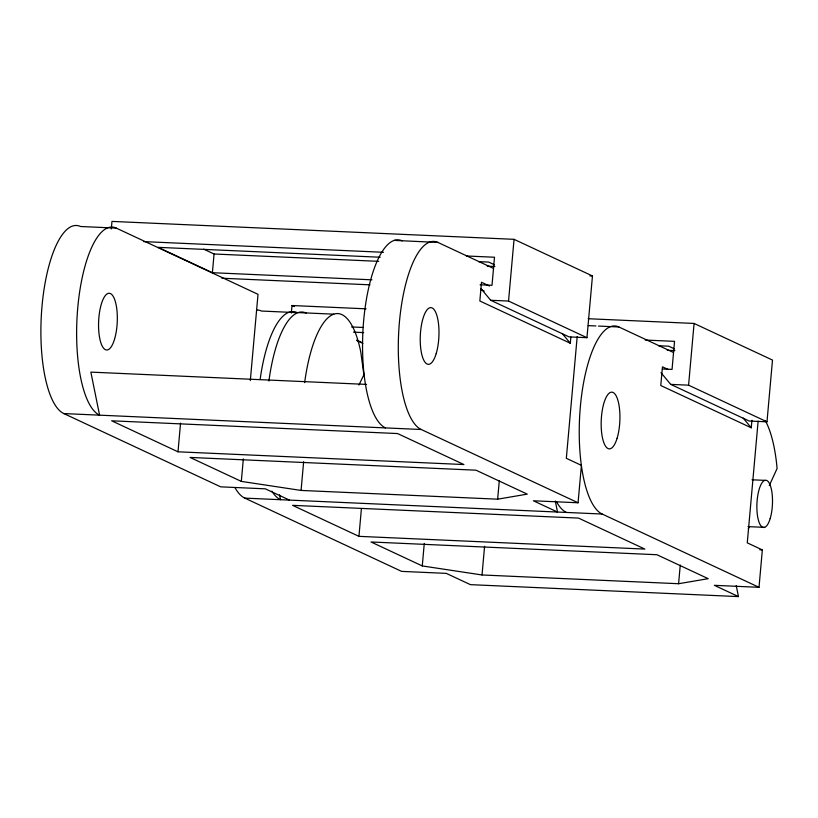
<?xml version="1.0" encoding="UTF-8"?>
<svg xmlns="http://www.w3.org/2000/svg" width="818" height="818" viewBox="0 0 818 818"><rect width="100%" height="100%" fill="white"/><g stroke="black" fill="none" stroke-linecap="round" stroke-linejoin="round"><path stroke-width="1.23" d="M111.299 228.968L111.974 221.402L514.052 239.326L592.467 275.963L586.956 337.691L569.083 336.893L490.677 300.267L480.953 288.56M177.997 451.802L111.647 420.8L397.568 433.55L463.918 464.542L177.997 451.802L180.553 423.121M371.945 279.817L212.394 272.701L214.06 253.999L203.662 249.142M241.32 481.393L190.052 457.436L475.984 470.186L527.252 494.133L497.651 499.184L301.075 490.432L241.32 481.393L243.324 458.939M250.318 380.564L258.018 294.327L116.279 228.099L80.542 226.504A94.673 31.033 -87.4 0 0 42.035 305.952A94.673 31.033 -87.4 0 0 63.845 413.571L220.666 486.843L265.339 488.837L289.46 500.105M291.331 313.079L292.006 305.523L366.045 308.826M301.075 490.432L303.642 461.741M358.938 536.342L292.588 505.34L578.52 518.091L644.86 549.082L358.938 536.342L361.382 508.908M422.272 565.933L371.004 541.976L656.926 554.727L708.194 578.674L678.592 583.725L482.027 574.972L422.272 565.933L424.266 543.479M482.027 574.972L484.583 546.281M586.956 337.691L508.54 301.055L514.052 239.326M497.651 499.184L499.317 480.483M489.522 286.024L481.505 282.282L479.839 300.983L570.31 343.253L570.872 337.026M577.191 336.566L566.332 458.315L581.404 465.36L578.07 502.773L533.387 500.78L557.518 512.058L555.279 500.984M694.083 323.447L772.499 360.073L766.987 421.812L688.582 385.176L694.083 323.447L588.142 318.723M678.592 583.725L680.269 565.023M668.183 369.501L662.457 366.822L660.78 385.523L751.261 427.794L751.926 420.319M758.133 421.106L747.274 542.855L762.345 549.9L759.012 587.314L714.339 585.32L738.46 596.598L736.22 585.524M358.928 385.022L363.887 374.787L360.779 351.996A94.673 31.033 -87.4 0 0 331.658 315.124A94.673 31.033 -87.4 0 0 304.654 382.619M748.317 528.827L749.421 526.557M769.268 485.595L777.1 468.499A94.673 31.033 -87.4 0 0 765.515 420.984M394.112 240.39L437.947 242.435L493.254 268.284M143.487 241.596L383.458 252.292M466.434 255.983L494.512 257.241L492.007 285.298L480.094 284.766M380.206 257.241L158.109 247.343L212.394 272.701M478.499 261.627L488.704 262.077L494.481 264.776M214.06 253.999L378.724 261.341M487.221 266.177L494.88 266.515M589.911 275.85L592.467 275.963M221.903 278.222L369.971 284.828M490.677 300.267L508.54 301.055M298.069 312.578L333.805 314.173M588.254 325.615L595.913 325.953M598.469 326.065L618.889 326.975L673.05 352.282M351.607 326.955L363.09 327.466M645.187 340.043L674.543 341.351L672.048 369.409L662.508 368.99M353.458 332.139L363.673 332.599M658.531 345.738L668.735 346.188L674.513 348.887M667.253 350.288L674.911 350.625M660.985 372.681L670.709 384.378L688.582 385.176M366.576 384.409L90.859 372.118L99.581 415.166A94.673 31.033 -87.4 0 1 77.771 307.548A94.673 31.033 -87.4 0 1 116.279 228.099M766.987 421.812L749.114 421.014L670.709 384.378M63.845 413.571L421.25 429.501L578.07 502.773M751.977 479.788L764.748 480.36M234.981 487.661A94.673 31.033 -87.4 0 0 244.786 498.111L602.191 514.041L759.012 587.314M748.02 526.618L764.615 527.354M759.799 549.788L762.345 549.9M738.46 596.598L470.411 584.645L446.28 573.377L401.607 571.383L244.786 498.111M480.82 289.511L484.256 291.116M292.006 305.523L294.316 306.597M356.617 340.094L362.394 342.793M357.149 340.636L362.906 343.335M743.153 418.049L751.261 427.794M562.211 333.509L570.31 343.253M279.531 494.788L280.523 499.706A94.673 31.033 -87.4 0 1 271.852 491.158M602.191 514.041A94.673 31.033 -87.4 0 1 580.381 406.423A94.673 31.033 -87.4 0 1 618.889 326.975M566.455 512.457A94.673 31.033 -87.4 0 1 556.649 502.007M260.155 379.368A94.673 31.033 -87.4 0 1 297.22 312.64L261.484 311.044A94.673 31.033 -87.4 0 0 256.893 309.991M385.503 427.916A94.673 31.033 -87.4 0 1 363.693 320.288A94.673 31.033 -87.4 0 1 402.2 240.85M421.25 429.501A94.673 31.033 -87.4 0 1 399.44 321.883A94.673 31.033 -87.4 0 1 437.947 242.435M268.918 381.024A94.673 31.033 -87.4 0 1 306.157 313.038M617.12 438.203A28.405 9.315 -87.4 0 0 613.04 392.456A28.405 9.315 -87.4 0 0 601.455 430.881A28.405 9.315 -87.4 0 0 617.12 438.203M770.167 518.602A23.671 7.761 -87.4 0 0 766.763 480.473A23.671 7.761 -87.4 0 0 757.11 512.497A23.671 7.761 -87.4 0 0 770.167 518.602M436.178 353.662A28.405 9.315 -87.4 0 0 432.098 307.916A28.405 9.315 -87.4 0 0 420.513 346.341A28.405 9.315 -87.4 0 0 436.178 353.662M114.51 339.327A28.405 9.315 -87.4 0 0 110.44 293.57A28.405 9.315 -87.4 0 0 98.845 332.006A28.405 9.315 -87.4 0 0 114.51 339.327"/></g></svg>
